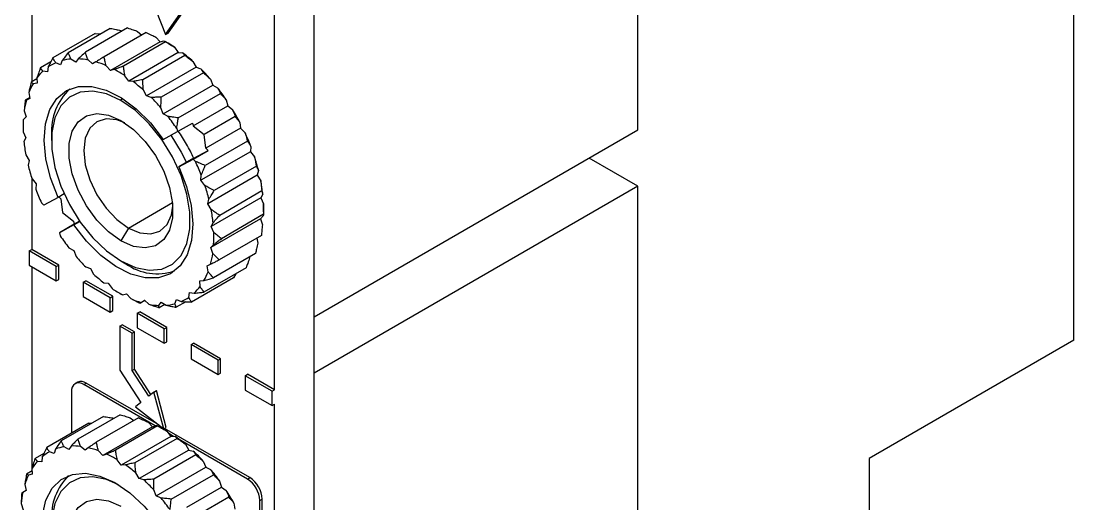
# Model space of a CAD drawing. Extents: x 270 to 303, y 412 to 526.
# Drawn here: x 270.01 to 300.05, y 461.15 to 474.91 of the extents above; entities that cross this region are included whole.
import ezdxf

# ---------------------------------------------------------------- set-up
doc = ezdxf.new("R2010")
doc.units = 0
doc.layers.get('0').update_dxf_attribs({"linetype": 'CONTINUOUS'})

msp = doc.modelspace()

# ---------------------------------------------------------------- linework, layer by layer
at = {"color": 7, "linetype": 'CONTINUOUS'}
for p, q in [((300.052, 465.817), (300.052, 524.926)), ((278.379, 412.389), (278.379, 517.315)), ((277.247, 464.403), (277.247, 514.008)), ((287.606, 471.812), (287.606, 481.202)), ((270.318, 480.812), (270.318, 473.182)), ((273.728, 475.58), (274.136, 474.528)), ((274.136, 474.528), (274.544, 475.109)), ((274.207, 474.569), (274.615, 475.149)), ((272.558, 474.706), (271.356, 474.012)), ((273.05, 474.717), (271.848, 474.023)), ((272.851, 474.648), (272.888, 474.624)), ((273.337, 474.62), (273.457, 474.516)), ((272.125, 474.556), (270.923, 473.862)), ((272.125, 474.556), (272.284, 474.548)), ((273.582, 474.588), (272.38, 473.894)), ((273.979, 474.321), (272.564, 473.505)), ((274.135, 474.324), (272.933, 473.63)), ((273.857, 474.459), (273.979, 474.321)), ((273.979, 474.321), (274.088, 474.348)), ((274.088, 474.348), (274.115, 474.335)), ((274.207, 474.283), (274.125, 474.33)), ((274.125, 474.33), (274.135, 474.324)), ((274.136, 474.528), (274.207, 474.569)), ((274.498, 474.014), (273.084, 473.198)), ((274.391, 474.169), (274.498, 474.014)), ((274.498, 474.014), (274.621, 474.007)), ((270.862, 473.748), (270.566, 473.578)), ((271.135, 473.67), (271.002, 473.724)), ((271.183, 473.787), (271.135, 473.67)), ((271.571, 473.746), (271.436, 473.831)), ((271.642, 473.836), (271.571, 473.746)), ((272.053, 473.69), (271.923, 473.804)), ((272.146, 473.75), (272.053, 473.69)), ((274.686, 473.936), (273.484, 473.242)), ((274.917, 473.764), (275.007, 473.596)), ((270.763, 473.465), (270.636, 473.487)), ((270.786, 473.605), (270.763, 473.465)), ((272.564, 473.505), (272.443, 473.642)), ((272.674, 473.532), (272.564, 473.505)), ((275.007, 473.596), (273.593, 472.78)), ((275.215, 473.437), (274.012, 472.743)), ((275.007, 473.596), (275.138, 473.555)), ((270.466, 473.268), (270.299, 473.171)), ((270.469, 473.14), (270.354, 473.127)), ((270.465, 473.297), (270.469, 473.14)), ((273.084, 473.198), (272.976, 473.353)), ((273.207, 473.191), (273.084, 473.198)), ((275.416, 473.257), (275.485, 473.084)), ((270.234, 472.875), (270.265, 472.706)), ((273.593, 472.78), (273.503, 472.947)), ((274.071, 472.268), (275.485, 473.084)), ((274.498, 472.154), (275.7, 472.848)), ((275.485, 473.084), (275.619, 473.011)), ((270.26, 472.731), (270.131, 472.657)), ((270.265, 472.706), (270.164, 472.66)), ((273.724, 472.739), (273.593, 472.78)), ((275.869, 472.67), (275.914, 472.497)), ((270.102, 472.355), (270.157, 472.181)), ((274.071, 472.268), (274.002, 472.441)), ((274.205, 472.195), (274.071, 472.268)), ((274.924, 471.926), (275.914, 472.497)), ((275.914, 472.497), (276.046, 472.395)), ((270.07, 472.056), (270.071, 471.989)), ((270.07, 471.989), (270.07, 471.894)), ((270.157, 472.181), (270.076, 472.103)), ((274.478, 471.763), (274.902, 472.008)), ((274.902, 472.008), (274.924, 471.926)), ((274.924, 471.926), (275.241, 471.681)), ((276.125, 472.191), (275.241, 471.681)), ((276.257, 472.023), (276.277, 471.858)), ((270.073, 471.756), (270.151, 471.584)), ((270.883, 471.67), (270.883, 471.507)), ((274.071, 471.539), (274.478, 471.763)), ((274.455, 471.853), (274.478, 471.763)), ((275.287, 471.287), (275.241, 471.681)), ((276.277, 471.858), (275.287, 471.287)), ((276.277, 471.858), (276.402, 471.73)), ((278.379, 466.485), (287.606, 471.812)), ((270.151, 471.584), (270.093, 471.478)), ((276.471, 471.491), (275.269, 470.797)), ((276.567, 471.342), (276.56, 471.191)), ((270.148, 471.102), (270.246, 470.939)), ((274.922, 470.981), (275.347, 471.226)), ((274.94, 471.002), (275.347, 471.226)), ((276.56, 471.191), (275.146, 470.375)), ((275.347, 471.226), (275.287, 471.287)), ((276.56, 471.191), (276.674, 471.043)), ((287.606, 470.21), (286.219, 471.011)), ((270.246, 470.939), (270.213, 470.808)), ((274.94, 471.002), (274.516, 470.757)), ((274.516, 470.757), (274.922, 470.981)), ((274.988, 470.914), (274.922, 470.981)), ((276.727, 470.775), (275.525, 470.081)), ((270.318, 470.442), (270.318, 468.403)), ((270.325, 470.419), (270.439, 470.271)), ((275.146, 470.375), (275.153, 470.526)), ((276.753, 470.523), (275.339, 469.706)), ((276.787, 470.654), (276.753, 470.523)), ((276.753, 470.523), (276.851, 470.359)), ((270.439, 470.271), (270.432, 470.12)), ((275.26, 470.227), (275.146, 470.375)), ((287.606, 470.21), (278.379, 464.883)), ((287.606, 460.82), (287.606, 470.21)), ((271.069, 469.889), (270.663, 469.665)), ((271.242, 469.988), (271.069, 469.889)), ((271.094, 469.903), (271.147, 469.849)), ((271.147, 469.849), (271.193, 469.455)), ((275.339, 469.706), (275.372, 469.837)), ((276.849, 469.877), (275.434, 469.061)), ((276.881, 470.071), (275.679, 469.377)), ((276.907, 469.984), (276.849, 469.877)), ((276.849, 469.877), (276.927, 469.706)), ((270.597, 469.732), (270.663, 469.665)), ((275.437, 469.543), (275.339, 469.706)), ((276.929, 469.473), (276.929, 469.568)), ((271.193, 469.455), (271.51, 469.21)), ((271.51, 469.21), (271.531, 469.127)), ((271.682, 469.21), (271.531, 469.127)), ((276.842, 469.281), (275.428, 468.464)), ((276.929, 469.406), (275.727, 468.712)), ((276.923, 469.359), (276.842, 469.281)), ((276.842, 469.281), (276.897, 469.107)), ((271.531, 469.127), (271.107, 468.882)), ((271.514, 469.106), (271.107, 468.882)), ((271.514, 469.106), (271.686, 469.205)), ((273.075, 469.016), (272.863, 468.649)), ((275.434, 469.061), (275.492, 469.168)), ((275.512, 468.889), (275.434, 469.061)), ((271.107, 468.882), (271.131, 468.792)), ((276.868, 468.805), (275.666, 468.111)), ((276.739, 468.73), (276.765, 468.587)), ((270.247, 468.363), (270.318, 468.403)), ((271.017, 467.918), (270.247, 468.363)), ((270.247, 468.363), (270.247, 467.954)), ((271.088, 467.959), (270.318, 468.403)), ((271.38, 468.451), (271.514, 468.378)), ((271.514, 468.378), (271.583, 468.204)), ((275.428, 468.464), (275.509, 468.542)), ((275.483, 468.291), (275.428, 468.464)), ((272.863, 468.077), (273.005, 467.996)), ((276.701, 468.291), (275.499, 467.597)), ((276.533, 468.194), (276.534, 468.164)), ((270.247, 467.954), (271.017, 467.51)), ((270.318, 467.913), (270.318, 462.09)), ((271.017, 467.918), (271.088, 467.959)), ((271.017, 467.51), (271.017, 467.918)), ((271.088, 467.551), (271.088, 467.959)), ((271.861, 467.906), (271.992, 467.865)), ((271.992, 467.865), (272.082, 467.698)), ((276.433, 467.884), (275.231, 467.19)), ((275.321, 467.939), (275.421, 467.985)), ((275.351, 467.77), (275.321, 467.939)), ((276.138, 467.714), (276.076, 467.6)), ((271.017, 467.51), (271.088, 467.551)), ((271.787, 467.474), (271.858, 467.514)), ((272.557, 467.029), (271.787, 467.474)), ((271.787, 467.474), (271.787, 467.065)), ((272.628, 467.07), (271.858, 467.514)), ((272.378, 467.455), (272.501, 467.448)), ((272.501, 467.448), (272.609, 467.292)), ((276.076, 467.6), (274.874, 466.906)), ((275.116, 467.506), (275.232, 467.518)), ((275.12, 467.348), (275.116, 467.506)), ((272.792, 467.179), (272.874, 467.132)), ((272.911, 467.114), (273.021, 467.14)), ((273.021, 467.14), (273.142, 467.003)), ((274.799, 467.04), (274.822, 467.18)), ((274.822, 467.18), (274.949, 467.159)), ((271.787, 467.065), (272.557, 466.621)), ((272.557, 467.029), (272.628, 467.07)), ((272.557, 466.621), (272.557, 467.029)), ((272.628, 466.662), (272.628, 467.07)), ((273.542, 466.946), (273.417, 466.874)), ((273.439, 466.896), (273.532, 466.955)), ((273.532, 466.955), (273.662, 466.842)), ((273.943, 466.809), (274.014, 466.9)), ((274.111, 466.838), (273.949, 466.745)), ((274.014, 466.9), (274.149, 466.814)), ((274.402, 466.858), (274.45, 466.976)), ((274.715, 466.914), (274.442, 466.756)), ((274.45, 466.976), (274.583, 466.921)), ((272.557, 466.621), (272.628, 466.662)), ((273.327, 466.585), (273.398, 466.625)), ((274.097, 466.14), (273.327, 466.585)), ((273.327, 466.585), (273.327, 466.176)), ((274.167, 466.181), (273.398, 466.625)), ((272.828, 466.219), (272.899, 466.26)), ((272.828, 466.219), (272.828, 464.965)), ((273.181, 466.015), (272.828, 466.219)), ((273.252, 466.056), (272.899, 466.26)), ((273.181, 466.015), (273.252, 466.056)), ((273.181, 464.951), (273.181, 466.015)), ((273.252, 464.992), (273.252, 466.056)), ((273.327, 466.176), (274.097, 465.732)), ((274.097, 466.14), (274.167, 466.181)), ((274.097, 465.732), (274.097, 466.14)), ((274.167, 465.773), (274.167, 466.181)), ((274.097, 465.732), (274.167, 465.773)), ((274.867, 465.696), (274.937, 465.736)), ((275.637, 465.251), (274.867, 465.696)), ((274.867, 465.696), (274.867, 465.287)), ((275.707, 465.292), (274.937, 465.736)), ((300.052, 465.817), (294.214, 462.447)), ((274.867, 465.287), (275.637, 464.843)), ((275.637, 465.251), (275.707, 465.292)), ((275.637, 464.843), (275.637, 465.251)), ((275.707, 464.884), (275.707, 465.292)), ((272.828, 464.965), (273.427, 464.039)), ((273.181, 464.951), (273.252, 464.992)), ((273.654, 464.221), (273.181, 464.951)), ((273.718, 464.272), (273.252, 464.992)), ((275.637, 464.843), (275.707, 464.884)), ((276.407, 464.807), (276.477, 464.847)), ((277.177, 464.362), (276.407, 464.807)), ((276.407, 464.807), (276.407, 464.398)), ((277.247, 464.403), (276.477, 464.847)), ((271.623, 464.622), (271.553, 464.581)), ((271.803, 464.556), (271.873, 464.597)), ((273.842, 463.379), (271.803, 464.556)), ((273.939, 463.404), (271.873, 464.597)), ((277.177, 464.362), (277.247, 464.403)), ((271.449, 464.352), (271.449, 463.169)), ((273.803, 464.34), (273.654, 464.221)), ((273.803, 464.34), (273.873, 464.381)), ((274.082, 463.293), (273.803, 464.34)), ((274.153, 463.333), (273.873, 464.381)), ((276.407, 464.398), (277.177, 463.954)), ((277.177, 463.954), (277.177, 464.362)), ((273.427, 464.039), (273.278, 463.921)), ((273.278, 463.921), (274.082, 463.293)), ((277.177, 463.954), (277.247, 463.995)), ((277.247, 414.39), (277.247, 463.995)), ((272.36, 463.645), (271.158, 462.951)), ((272.838, 463.695), (271.636, 463.001)), ((273.361, 463.604), (272.159, 462.911)), ((272.653, 463.599), (272.662, 463.594)), ((273.127, 463.608), (273.228, 463.527)), ((271.947, 463.457), (270.745, 462.763)), ((271.947, 463.457), (272.034, 463.456)), ((273.764, 463.352), (272.35, 462.536)), ((273.91, 463.377), (272.708, 462.683)), ((273.64, 463.483), (273.764, 463.352)), ((273.764, 463.352), (273.87, 463.388)), ((274.082, 463.293), (274.153, 463.333)), ((276.54, 461.903), (274.107, 463.307)), ((274.136, 463.249), (274.113, 463.263)), ((274.172, 463.229), (274.284, 463.078)), ((274.284, 463.078), (272.87, 462.262)), ((274.464, 463.022), (273.262, 462.328)), ((274.36, 463.079), (274.225, 463.158)), ((274.284, 463.078), (274.403, 463.08)), ((276.47, 461.862), (274.573, 462.956)), ((270.954, 462.593), (270.822, 462.638)), ((270.995, 462.717), (270.954, 462.593)), ((271.374, 462.705), (271.239, 462.782)), ((271.439, 462.803), (271.374, 462.705)), ((271.845, 462.686), (271.713, 462.792)), ((271.932, 462.754), (271.845, 462.686)), ((272.35, 462.536), (272.226, 462.667)), ((274.798, 462.689), (273.383, 461.873)), ((274.702, 462.854), (274.798, 462.689)), ((274.798, 462.689), (274.927, 462.658)), ((270.659, 462.587), (270.412, 462.444)), ((270.603, 462.353), (270.478, 462.366)), ((270.618, 462.499), (270.603, 462.353)), ((272.456, 462.572), (272.35, 462.536)), ((272.87, 462.262), (272.758, 462.412)), ((275.001, 462.552), (273.799, 461.858)), ((275.211, 462.374), (275.286, 462.202)), ((294.214, 462.447), (294.214, 458.091)), ((270.326, 462.094), (270.171, 462.005)), ((270.321, 462.158), (270.332, 461.997)), ((272.989, 462.264), (272.87, 462.262)), ((273.383, 461.873), (273.288, 462.038)), ((273.872, 461.385), (275.286, 462.202)), ((275.286, 462.202), (275.42, 462.137)), ((270.117, 461.707), (270.154, 461.536)), ((270.332, 461.997), (270.221, 461.975)), ((273.513, 461.841), (273.383, 461.873)), ((274.298, 461.292), (275.5, 461.986)), ((275.678, 461.806), (275.73, 461.633)), ((276.47, 461.862), (276.54, 461.903)), ((270.154, 461.536), (270.059, 461.481)), ((273.872, 461.385), (273.797, 461.557)), ((274.74, 461.062), (275.73, 461.633)), ((275.73, 461.633), (275.864, 461.539)), ((270.013, 461.162), (270.074, 460.989)), ((274.006, 461.321), (273.872, 461.385)), ((275.943, 461.346), (275.06, 460.835)), ((276.086, 461.174), (276.113, 461.006)), ((276.823, 461.249), (276.894, 461.29)), ((276.823, 458.895), (276.823, 461.249)), ((276.894, 455.901), (276.894, 461.29))]:
    msp.add_line(p, q, dxfattribs=at)
at = {"color": 8, "linetype": 'CONTINUOUS'}
for p, q in [((272.863, 472.65), (272.897, 472.709)), ((273.075, 469.016), (274.335, 469.743))]:
    msp.add_line(p, q, dxfattribs=at)
at = {"color": 7, "linetype": 'CONTINUOUS', "flags": 128}
for points in [[(271.069, 469.889), (270.855, 470.442), (270.721, 470.991), (270.671, 471.513), (270.709, 471.985), (270.832, 472.39), (271.035, 472.709), (271.311, 472.931), (271.647, 473.046), (272.03, 473.049), (272.445, 472.94), (272.874, 472.724), (273.299, 472.409), (273.704, 472.009), (274.071, 471.539)], [(272.863, 472.65), (272.452, 472.838), (272.058, 472.917), (271.7, 472.885), (271.392, 472.743), (271.149, 472.497), (270.98, 472.157), (270.894, 471.739), (270.894, 471.261), (270.98, 470.744), (271.149, 470.21), (271.392, 469.683), (271.7, 469.186), (272.058, 468.74), (272.452, 468.365), (272.863, 468.077)], [(272.863, 468.077), (273.275, 467.89), (273.669, 467.81), (274.027, 467.842), (274.335, 467.984), (274.578, 468.231), (274.746, 468.57), (274.832, 468.988), (274.832, 469.466), (274.746, 469.983), (274.578, 470.517), (274.335, 471.044), (274.027, 471.541), (273.669, 471.987), (273.275, 472.362), (272.863, 472.65)], [(272.863, 468.649), (272.508, 468.904), (272.173, 469.244), (271.879, 469.648), (271.641, 470.095), (271.475, 470.557), (271.389, 471.008), (271.389, 471.421), (271.475, 471.773), (271.641, 472.043), (271.879, 472.215), (272.173, 472.28), (272.508, 472.234), (272.863, 472.078)], [(272.974, 472.01), (272.746, 472.096), (272.439, 472.126), (272.175, 472.045), (271.973, 471.857), (271.846, 471.576), (271.803, 471.221), (271.846, 470.815), (271.973, 470.387), (272.175, 469.966), (272.439, 469.581), (272.746, 469.256), (273.075, 469.016)], [(272.863, 472.078), (273.219, 471.823), (273.553, 471.483), (273.848, 471.079), (274.085, 470.632), (274.252, 470.17), (274.337, 469.719), (274.337, 469.306), (274.252, 468.954), (274.085, 468.684), (273.848, 468.512), (273.553, 468.447), (273.219, 468.493), (272.863, 468.649)], [(274.286, 471.658), (274.581, 471.174), (274.728, 470.879)], [(274.516, 470.757), (274.73, 470.203), (274.864, 469.654), (274.914, 469.133), (274.876, 468.66), (274.753, 468.256), (274.55, 467.936), (274.274, 467.714), (273.938, 467.6), (273.555, 467.597), (273.14, 467.705), (272.712, 467.922), (272.286, 468.236), (271.881, 468.637), (271.514, 469.106)], [(273.075, 469.016), (273.405, 468.876), (273.712, 468.846), (273.975, 468.927), (274.178, 469.115), (274.305, 469.396), (274.344, 469.636)], [(271.069, 458.709), (270.835, 459.26), (270.678, 459.813), (270.606, 460.344), (270.62, 460.831), (270.72, 461.256), (270.902, 461.6), (271.16, 461.849), (271.481, 461.993), (271.853, 462.026), (272.261, 461.947), (272.687, 461.759), (273.115, 461.469), (273.527, 461.091), (273.906, 460.638)], [(272.794, 461.696), (272.452, 461.845), (272.058, 461.925), (271.7, 461.893), (271.392, 461.751), (271.149, 461.504), (270.98, 461.165), (270.894, 460.747), (270.894, 460.269), (270.98, 459.752), (271.149, 459.218), (271.392, 458.691), (271.7, 458.193), (272.058, 457.748), (272.452, 457.373), (272.863, 457.085)], [(272.863, 457.657), (272.508, 457.912), (272.173, 458.251), (271.879, 458.656), (271.641, 459.103), (271.475, 459.565), (271.389, 460.016), (271.389, 460.429), (271.475, 460.781), (271.641, 461.051), (271.879, 461.223), (272.173, 461.288), (272.508, 461.241), (272.863, 461.086)]]:
    msp.add_lwpolyline(points, dxfattribs=at)
at = {"color": 7, "linetype": 'CONTINUOUS'}
for centre, radius, start, end in [((272.297, 470.978), 3.817, 56.7305, 59.9668), ((271.511, 472.543), 1.286, 113.301, 124.318), ((271.558, 472.383), 1.454, 94.8117, 104.9662), ((271.563, 471.912), 1.925, 79.2197, 87.6379), ((271.379, 471.167), 2.694, 66.7344, 73.4626), ((271.736, 470.193), 4.783, 48.3033, 52.8913), ((271.598, 472.446), 1.417, 132.7338, 143.0622), ((270.948, 470.266), 3.694, 56.6827, 62.1337), ((271.064, 469.476), 5.766, 40.9848, 45.0352), ((271.963, 472.213), 1.851, 150.4075, 159.0487), ((270.321, 469.376), 4.783, 48.3033, 52.8913), ((272.501, 471.783), 1.622, 132.6508, 183.9879), ((270.545, 469.043), 6.441, 34.2623, 38.0242), ((272.662, 471.99), 2.586, 164.9697, 171.8843), ((269.65, 468.66), 5.766, 40.9848, 45.0352), ((270.361, 468.919), 6.663, 27.7623, 31.4402), ((273.634, 471.892), 3.563, 176.6069, 182.1899), ((269.131, 468.227), 6.441, 34.2623, 38.0242), ((270.24, 468.849), 5.169, 29.5953, 34.592), ((270.616, 469.04), 6.381, 21.146, 24.9315), ((274.718, 471.969), 4.652, 186.063, 190.7371), ((270.257, 468.857), 5.151, 24.6015, 29.6103), ((271.298, 469.28), 5.658, 14.0562, 18.1576), ((275.702, 472.182), 5.658, 194.0562, 198.1576), ((269.202, 468.224), 6.381, 21.146, 24.9315), ((276.383, 472.421), 6.381, 201.146, 204.9315), ((269.883, 468.463), 5.658, 14.0562, 18.1576), ((272.281, 469.493), 4.652, 6.063, 10.7371), ((270.867, 468.676), 4.652, 6.063, 10.7371), ((273.191, 469.567), 3.738, 0.0082, 2.1278), ((276.454, 472.419), 6.441, 214.2623, 218.0242), ((271.951, 468.753), 3.563, 356.6069, 2.1899), ((275.935, 471.986), 5.766, 220.9848, 225.0352), ((272.923, 468.656), 2.586, 344.9697, 351.8843), ((273.898, 469.252), 1.541, 234.5726, 288.7899), ((273.622, 468.432), 1.851, 330.4075, 339.0487), ((275.264, 471.269), 4.783, 228.3033, 232.8913), ((274.637, 470.379), 3.694, 236.6827, 242.1337), ((273.987, 468.2), 1.417, 312.7338, 323.0622), ((274.206, 469.478), 2.694, 246.7344, 253.4626), ((274.022, 468.733), 1.925, 259.2197, 267.6379), ((274.027, 468.262), 1.454, 274.8117, 284.9662), ((274.074, 468.102), 1.286, 293.301, 304.318), ((271.665, 464.387), 0.218, 50.7967, 189.214), ((271.727, 464.392), 0.251, 54.3824, 114.3071), ((272.435, 460.306), 3.4, 59.2731, 65.0337), ((271.851, 459.395), 4.482, 50.4983, 55.2892), ((271.443, 461.504), 1.293, 118.7188, 129.6995), ((271.471, 461.425), 1.377, 99.6992, 110.2267), ((271.505, 461.041), 1.764, 83.2165, 92.142), ((271.384, 460.363), 2.453, 69.9194, 77.0808), ((271.173, 458.617), 5.516, 42.9374, 47.1094), ((271.596, 461.356), 1.507, 137.9062, 147.8204), ((271.02, 459.49), 3.4, 59.2731, 65.0337), ((270.437, 458.579), 4.482, 50.4983, 55.2892), ((270.592, 458.099), 6.295, 36.0899, 39.91), ((272.053, 461.111), 2.026, 154.771, 162.9074), ((272.521, 460.788), 1.642, 134.5294, 183.8431), ((269.759, 457.8), 5.516, 42.9374, 47.1094), ((276.055, 461.215), 0.768, 2.6055, 57.3945), ((276.126, 461.255), 0.768, 2.6055, 57.3945), ((272.839, 460.913), 2.837, 168.4621, 174.9622), ((270.3, 457.892), 6.652, 29.5627, 33.2447), ((269.177, 457.282), 6.295, 36.0899, 39.91)]:
    msp.add_arc(centre, radius, start, end, dxfattribs=at)
for points, knots in [([(272.558, 474.706), (272.613, 474.695), (272.711, 474.677), (272.808, 474.657), (272.851, 474.648)], [0, 0, 0, 0, 0.565505, 1, 1, 1, 1]), ([(273.05, 474.717), (273.104, 474.699), (273.2, 474.668), (273.296, 474.635), (273.337, 474.62)], [0, 0, 0, 0, 0.5655049, 1, 1, 1, 1]), ([(273.582, 474.588), (273.634, 474.564), (273.726, 474.522), (273.818, 474.478), (273.857, 474.459)], [0, 0, 0, 0, 0.565505, 1, 1, 1, 1]), ([(274.135, 474.324), (274.183, 474.296), (274.269, 474.245), (274.354, 474.192), (274.391, 474.169)], [0, 0, 0, 0, 0.565505, 1, 1, 1, 1]), ([(271.848, 474.023), (271.809, 473.988), (271.74, 473.925), (271.672, 473.863), (271.642, 473.836)], [0, 0, 0, 0, 0.5655049, 1, 1, 1, 1]), ([(271.923, 473.804), (271.908, 473.844), (271.882, 473.917), (271.858, 473.99), (271.848, 474.023)], [0, 0, 0, 0, 0.5544743, 1, 1, 1, 1]), ([(270.923, 473.862), (270.897, 473.813), (270.85, 473.728), (270.805, 473.643), (270.786, 473.605)], [0, 0, 0, 0, 0.565505, 1, 1, 1, 1]), ([(271.002, 473.724), (270.987, 473.75), (270.959, 473.795), (270.934, 473.841), (270.923, 473.862)], [0, 0, 0, 0, 0.554474, 1, 1, 1, 1]), ([(271.356, 474.012), (271.323, 473.97), (271.265, 473.895), (271.208, 473.82), (271.183, 473.787)], [0, 0, 0, 0, 0.5655049, 1, 1, 1, 1]), ([(271.436, 473.831), (271.421, 473.865), (271.393, 473.925), (271.367, 473.985), (271.356, 474.012)], [0, 0, 0, 0, 0.554474, 1, 1, 1, 1]), ([(272.38, 473.894), (272.336, 473.867), (272.257, 473.818), (272.18, 473.771), (272.146, 473.75)], [0, 0, 0, 0, 0.565505, 1, 1, 1, 1]), ([(272.443, 473.642), (272.431, 473.689), (272.409, 473.773), (272.389, 473.857), (272.38, 473.894)], [0, 0, 0, 0, 0.554474, 1, 1, 1, 1]), ([(274.621, 474.007), (274.634, 473.994), (274.657, 473.971), (274.677, 473.946), (274.686, 473.936)], [0, 0, 0, 0, 0.5544743, 1, 1, 1, 1]), ([(274.686, 473.936), (274.73, 473.904), (274.807, 473.848), (274.884, 473.789), (274.917, 473.764)], [0, 0, 0, 0, 0.5655049, 1, 1, 1, 1]), ([(270.566, 473.578), (270.547, 473.525), (270.512, 473.432), (270.48, 473.338), (270.465, 473.297)], [0, 0, 0, 0, 0.565505, 1, 1, 1, 1]), ([(270.636, 473.487), (270.623, 473.503), (270.598, 473.533), (270.576, 473.564), (270.566, 473.578)], [0, 0, 0, 0, 0.5544743, 1, 1, 1, 1]), ([(272.933, 473.63), (272.884, 473.611), (272.797, 473.578), (272.711, 473.546), (272.674, 473.532)], [0, 0, 0, 0, 0.565505, 1, 1, 1, 1]), ([(272.976, 473.353), (272.968, 473.404), (272.952, 473.497), (272.939, 473.589), (272.933, 473.63)], [0, 0, 0, 0, 0.554474, 1, 1, 1, 1]), ([(275.138, 473.555), (275.153, 473.534), (275.18, 473.495), (275.204, 473.455), (275.215, 473.437)], [0, 0, 0, 0, 0.554474, 1, 1, 1, 1]), ([(275.215, 473.437), (275.253, 473.404), (275.321, 473.345), (275.387, 473.284), (275.416, 473.257)], [0, 0, 0, 0, 0.565505, 1, 1, 1, 1]), ([(270.299, 473.171), (270.286, 473.115), (270.264, 473.017), (270.243, 472.918), (270.234, 472.875)], [0, 0, 0, 0, 0.565505, 1, 1, 1, 1]), ([(270.354, 473.127), (270.343, 473.135), (270.323, 473.149), (270.306, 473.164), (270.299, 473.171)], [0, 0, 0, 0, 0.554474, 1, 1, 1, 1]), ([(273.484, 473.242), (273.431, 473.232), (273.339, 473.214), (273.247, 473.198), (273.207, 473.191)], [0, 0, 0, 0, 0.565505, 1, 1, 1, 1]), ([(273.503, 472.947), (273.499, 473.002), (273.491, 473.1), (273.486, 473.198), (273.484, 473.242)], [0, 0, 0, 0, 0.554474, 1, 1, 1, 1]), ([(275.619, 473.011), (275.635, 472.981), (275.663, 472.927), (275.689, 472.872), (275.7, 472.848)], [0, 0, 0, 0, 0.554474, 1, 1, 1, 1]), ([(275.7, 472.848), (275.732, 472.815), (275.789, 472.757), (275.845, 472.696), (275.869, 472.67)], [0, 0, 0, 0, 0.565505, 1, 1, 1, 1]), ([(270.131, 472.657), (270.125, 472.6), (270.115, 472.499), (270.106, 472.398), (270.102, 472.355)], [0, 0, 0, 0, 0.565505, 1, 1, 1, 1]), ([(270.164, 472.66), (270.158, 472.659), (270.146, 472.658), (270.136, 472.657), (270.131, 472.657)], [0, 0, 0, 0, 0.554474, 1, 1, 1, 1]), ([(274.012, 472.743), (273.958, 472.742), (273.861, 472.74), (273.766, 472.739), (273.724, 472.739)], [0, 0, 0, 0, 0.565505, 1, 1, 1, 1]), ([(274.002, 472.441), (274.003, 472.497), (274.006, 472.598), (274.01, 472.698), (274.012, 472.743)], [0, 0, 0, 0, 0.5544743, 1, 1, 1, 1]), ([(276.046, 472.395), (276.061, 472.357), (276.089, 472.289), (276.114, 472.221), (276.125, 472.191)], [0, 0, 0, 0, 0.554474, 1, 1, 1, 1]), ([(270.076, 472.103), (270.075, 472.094), (270.072, 472.078), (270.071, 472.063), (270.07, 472.056)], [0, 0, 0, 0, 0.554474, 1, 1, 1, 1]), ([(274.498, 472.154), (274.443, 472.161), (274.345, 472.174), (274.247, 472.188), (274.205, 472.195)], [0, 0, 0, 0, 0.565505, 1, 1, 1, 1]), ([(274.455, 471.853), (274.462, 471.909), (274.476, 472.009), (274.491, 472.11), (274.498, 472.154)], [0, 0, 0, 0, 0.554474, 1, 1, 1, 1]), ([(276.125, 472.191), (276.15, 472.16), (276.195, 472.105), (276.239, 472.048), (276.257, 472.023)], [0, 0, 0, 0, 0.565505, 1, 1, 1, 1]), ([(276.402, 471.73), (276.416, 471.686), (276.44, 471.606), (276.462, 471.527), (276.471, 471.491)], [0, 0, 0, 0, 0.554474, 1, 1, 1, 1]), ([(276.471, 471.491), (276.49, 471.464), (276.523, 471.415), (276.554, 471.364), (276.567, 471.342)], [0, 0, 0, 0, 0.565505, 1, 1, 1, 1]), ([(276.674, 471.043), (276.685, 470.993), (276.703, 470.904), (276.719, 470.815), (276.727, 470.775)], [0, 0, 0, 0, 0.554474, 1, 1, 1, 1]), ([(275.269, 470.797), (275.216, 470.819), (275.122, 470.857), (275.029, 470.897), (274.988, 470.914)], [0, 0, 0, 0, 0.565505, 1, 1, 1, 1]), ([(275.153, 470.526), (275.174, 470.576), (275.212, 470.667), (275.252, 470.757), (275.269, 470.797)], [0, 0, 0, 0, 0.554474, 1, 1, 1, 1]), ([(276.727, 470.775), (276.738, 470.753), (276.759, 470.713), (276.778, 470.672), (276.787, 470.654)], [0, 0, 0, 0, 0.565505, 1, 1, 1, 1]), ([(275.525, 470.081), (275.474, 470.108), (275.386, 470.156), (275.298, 470.205), (275.26, 470.227)], [0, 0, 0, 0, 0.565505, 1, 1, 1, 1]), ([(276.851, 470.359), (276.857, 470.306), (276.868, 470.21), (276.877, 470.114), (276.881, 470.071)], [0, 0, 0, 0, 0.5544743, 1, 1, 1, 1]), ([(275.372, 469.837), (275.4, 469.883), (275.45, 469.964), (275.502, 470.045), (275.525, 470.081)], [0, 0, 0, 0, 0.554474, 1, 1, 1, 1]), ([(276.881, 470.071), (276.887, 470.055), (276.896, 470.027), (276.903, 469.997), (276.907, 469.984)], [0, 0, 0, 0, 0.565505, 1, 1, 1, 1]), ([(275.679, 469.377), (275.633, 469.408), (275.552, 469.462), (275.472, 469.519), (275.437, 469.543)], [0, 0, 0, 0, 0.565505, 1, 1, 1, 1]), ([(276.927, 469.706), (276.928, 469.65), (276.929, 469.55), (276.929, 469.45), (276.929, 469.406)], [0, 0, 0, 0, 0.554474, 1, 1, 1, 1]), ([(275.492, 469.168), (275.527, 469.206), (275.588, 469.276), (275.651, 469.346), (275.679, 469.377)], [0, 0, 0, 0, 0.554474, 1, 1, 1, 1]), ([(276.929, 469.406), (276.928, 469.397), (276.927, 469.382), (276.924, 469.366), (276.923, 469.359)], [0, 0, 0, 0, 0.565505, 1, 1, 1, 1]), ([(276.897, 469.107), (276.892, 469.051), (276.884, 468.95), (276.873, 468.85), (276.868, 468.805)], [0, 0, 0, 0, 0.554474, 1, 1, 1, 1]), ([(275.509, 468.542), (275.549, 468.574), (275.621, 468.63), (275.694, 468.687), (275.727, 468.712)], [0, 0, 0, 0, 0.554474, 1, 1, 1, 1]), ([(275.727, 468.712), (275.686, 468.745), (275.614, 468.803), (275.543, 468.863), (275.512, 468.889)], [0, 0, 0, 0, 0.565505, 1, 1, 1, 1]), ([(276.765, 468.587), (276.753, 468.532), (276.733, 468.433), (276.711, 468.335), (276.701, 468.291)], [0, 0, 0, 0, 0.554474, 1, 1, 1, 1]), ([(275.421, 467.985), (275.466, 468.008), (275.547, 468.05), (275.629, 468.092), (275.666, 468.111)], [0, 0, 0, 0, 0.554474, 1, 1, 1, 1]), ([(275.666, 468.111), (275.631, 468.144), (275.57, 468.203), (275.509, 468.264), (275.483, 468.291)], [0, 0, 0, 0, 0.565505, 1, 1, 1, 1]), ([(276.534, 468.164), (276.516, 468.113), (276.483, 468.019), (276.449, 467.926), (276.433, 467.884)], [0, 0, 0, 0, 0.554474, 1, 1, 1, 1]), ([(275.499, 467.597), (275.47, 467.629), (275.42, 467.686), (275.372, 467.745), (275.351, 467.77)], [0, 0, 0, 0, 0.565505, 1, 1, 1, 1]), ([(275.232, 467.518), (275.281, 467.533), (275.369, 467.558), (275.459, 467.585), (275.499, 467.597)], [0, 0, 0, 0, 0.554474, 1, 1, 1, 1]), ([(272.874, 467.132), (272.879, 467.129), (272.891, 467.123), (272.904, 467.117), (272.911, 467.114)], [0, 0, 0, 0, 0.441915, 1, 1, 1, 1]), ([(274.949, 467.159), (275.001, 467.164), (275.095, 467.174), (275.189, 467.185), (275.231, 467.19)], [0, 0, 0, 0, 0.554474, 1, 1, 1, 1]), ([(275.231, 467.19), (275.21, 467.219), (275.172, 467.271), (275.136, 467.325), (275.12, 467.348)], [0, 0, 0, 0, 0.565505, 1, 1, 1, 1]), ([(273.142, 467.003), (273.193, 466.979), (273.284, 466.935), (273.376, 466.893), (273.417, 466.874)], [0, 0, 0, 0, 0.5544743, 1, 1, 1, 1]), ([(273.417, 466.874), (273.421, 466.878), (273.427, 466.884), (273.436, 466.892), (273.439, 466.896)], [0, 0, 0, 0, 0.565505, 1, 1, 1, 1]), ([(273.662, 466.842), (273.715, 466.823), (273.81, 466.79), (273.907, 466.759), (273.949, 466.745)], [0, 0, 0, 0, 0.554474, 1, 1, 1, 1]), ([(273.949, 466.745), (273.948, 466.757), (273.944, 466.777), (273.943, 466.8), (273.943, 466.809)], [0, 0, 0, 0, 0.565505, 1, 1, 1, 1]), ([(274.149, 466.814), (274.203, 466.803), (274.3, 466.783), (274.398, 466.764), (274.442, 466.756)], [0, 0, 0, 0, 0.5544743, 1, 1, 1, 1]), ([(274.442, 466.756), (274.434, 466.775), (274.419, 466.808), (274.407, 466.843), (274.402, 466.858)], [0, 0, 0, 0, 0.565505, 1, 1, 1, 1]), ([(274.583, 466.921), (274.637, 466.918), (274.733, 466.912), (274.831, 466.908), (274.874, 466.906)], [0, 0, 0, 0, 0.554474, 1, 1, 1, 1]), ([(274.874, 466.906), (274.86, 466.931), (274.834, 466.975), (274.81, 467.02), (274.799, 467.04)], [0, 0, 0, 0, 0.565505, 1, 1, 1, 1]), ([(272.36, 463.645), (272.416, 463.637), (272.514, 463.622), (272.611, 463.606), (272.653, 463.599)], [0, 0, 0, 0, 0.565505, 1, 1, 1, 1]), ([(272.838, 463.695), (272.893, 463.679), (272.989, 463.651), (273.086, 463.621), (273.127, 463.608)], [0, 0, 0, 0, 0.5655049, 1, 1, 1, 1]), ([(273.361, 463.604), (273.414, 463.582), (273.507, 463.543), (273.6, 463.501), (273.64, 463.483)], [0, 0, 0, 0, 0.565505, 1, 1, 1, 1]), ([(273.87, 463.388), (273.878, 463.387), (273.892, 463.384), (273.905, 463.379), (273.91, 463.377)], [0, 0, 0, 0, 0.554474, 1, 1, 1, 1]), ([(273.91, 463.377), (273.96, 463.35), (274.047, 463.301), (274.134, 463.251), (274.172, 463.229)], [0, 0, 0, 0, 0.5655049, 1, 1, 1, 1]), ([(271.158, 462.951), (271.127, 462.907), (271.072, 462.829), (271.018, 462.751), (270.995, 462.717)], [0, 0, 0, 0, 0.565505, 1, 1, 1, 1]), ([(271.239, 462.782), (271.224, 462.813), (271.195, 462.869), (271.17, 462.926), (271.158, 462.951)], [0, 0, 0, 0, 0.554474, 1, 1, 1, 1]), ([(271.636, 463.001), (271.598, 462.964), (271.532, 462.897), (271.467, 462.832), (271.439, 462.803)], [0, 0, 0, 0, 0.565505, 1, 1, 1, 1]), ([(271.713, 462.792), (271.698, 462.83), (271.671, 462.9), (271.647, 462.97), (271.636, 463.001)], [0, 0, 0, 0, 0.554474, 1, 1, 1, 1]), ([(272.159, 462.911), (272.116, 462.881), (272.04, 462.829), (271.965, 462.777), (271.932, 462.754)], [0, 0, 0, 0, 0.565505, 1, 1, 1, 1]), ([(272.226, 462.667), (272.213, 462.712), (272.189, 462.793), (272.168, 462.874), (272.159, 462.911)], [0, 0, 0, 0, 0.554474, 1, 1, 1, 1]), ([(274.403, 463.08), (274.415, 463.07), (274.436, 463.051), (274.455, 463.031), (274.464, 463.022)], [0, 0, 0, 0, 0.554474, 1, 1, 1, 1]), ([(274.464, 463.022), (274.509, 462.991), (274.589, 462.936), (274.668, 462.879), (274.702, 462.854)], [0, 0, 0, 0, 0.565505, 1, 1, 1, 1]), ([(270.745, 462.763), (270.721, 462.713), (270.677, 462.625), (270.636, 462.537), (270.618, 462.499)], [0, 0, 0, 0, 0.565505, 1, 1, 1, 1]), ([(270.822, 462.638), (270.807, 462.661), (270.78, 462.702), (270.756, 462.744), (270.745, 462.763)], [0, 0, 0, 0, 0.554474, 1, 1, 1, 1]), ([(272.708, 462.683), (272.66, 462.662), (272.576, 462.625), (272.492, 462.588), (272.456, 462.572)], [0, 0, 0, 0, 0.565505, 1, 1, 1, 1]), ([(272.758, 462.412), (272.748, 462.462), (272.73, 462.553), (272.715, 462.643), (272.708, 462.683)], [0, 0, 0, 0, 0.5544743, 1, 1, 1, 1]), ([(274.927, 462.658), (274.941, 462.638), (274.967, 462.604), (274.99, 462.568), (275.001, 462.552)], [0, 0, 0, 0, 0.554474, 1, 1, 1, 1]), ([(270.412, 462.444), (270.394, 462.39), (270.363, 462.295), (270.334, 462.199), (270.321, 462.158)], [0, 0, 0, 0, 0.565505, 1, 1, 1, 1]), ([(270.478, 462.366), (270.465, 462.38), (270.442, 462.405), (270.421, 462.432), (270.412, 462.444)], [0, 0, 0, 0, 0.554474, 1, 1, 1, 1]), ([(273.262, 462.328), (273.21, 462.316), (273.119, 462.294), (273.028, 462.273), (272.989, 462.264)], [0, 0, 0, 0, 0.565505, 1, 1, 1, 1]), ([(273.288, 462.038), (273.283, 462.091), (273.273, 462.188), (273.265, 462.285), (273.262, 462.328)], [0, 0, 0, 0, 0.554474, 1, 1, 1, 1]), ([(275.001, 462.552), (275.041, 462.519), (275.111, 462.461), (275.181, 462.4), (275.211, 462.374)], [0, 0, 0, 0, 0.565505, 1, 1, 1, 1]), ([(270.171, 462.005), (270.16, 461.949), (270.141, 461.85), (270.124, 461.75), (270.117, 461.707)], [0, 0, 0, 0, 0.565505, 1, 1, 1, 1]), ([(270.221, 461.975), (270.211, 461.98), (270.193, 461.99), (270.178, 462.001), (270.171, 462.005)], [0, 0, 0, 0, 0.554474, 1, 1, 1, 1]), ([(275.42, 462.137), (275.435, 462.109), (275.463, 462.059), (275.489, 462.009), (275.5, 461.986)], [0, 0, 0, 0, 0.554474, 1, 1, 1, 1]), ([(273.799, 461.858), (273.744, 461.855), (273.649, 461.849), (273.554, 461.843), (273.513, 461.841)], [0, 0, 0, 0, 0.565505, 1, 1, 1, 1]), ([(273.797, 461.557), (273.796, 461.613), (273.796, 461.714), (273.798, 461.814), (273.799, 461.858)], [0, 0, 0, 0, 0.554474, 1, 1, 1, 1]), ([(275.5, 461.986), (275.534, 461.953), (275.594, 461.894), (275.653, 461.833), (275.678, 461.806)], [0, 0, 0, 0, 0.565505, 1, 1, 1, 1]), ([(270.033, 461.465), (270.029, 461.408), (270.021, 461.307), (270.015, 461.206), (270.013, 461.162)], [0, 0, 0, 0, 0.565505, 1, 1, 1, 1]), ([(270.059, 461.481), (270.054, 461.477), (270.044, 461.472), (270.036, 461.467), (270.033, 461.465)], [0, 0, 0, 0, 0.554474, 1, 1, 1, 1]), ([(275.864, 461.539), (275.879, 461.503), (275.907, 461.439), (275.932, 461.374), (275.943, 461.346)], [0, 0, 0, 0, 0.554474, 1, 1, 1, 1]), ([(274.298, 461.292), (274.243, 461.297), (274.145, 461.306), (274.048, 461.316), (274.006, 461.321)], [0, 0, 0, 0, 0.565505, 1, 1, 1, 1]), ([(274.264, 460.99), (274.27, 461.046), (274.28, 461.147), (274.293, 461.247), (274.298, 461.292)], [0, 0, 0, 0, 0.554474, 1, 1, 1, 1]), ([(275.943, 461.346), (275.971, 461.314), (276.019, 461.257), (276.066, 461.199), (276.086, 461.174)], [0, 0, 0, 0, 0.565505, 1, 1, 1, 1])]:
    msp.add_open_spline(points, degree=3, knots=knots, dxfattribs=at)

doc.saveas('drawing.dxf')
